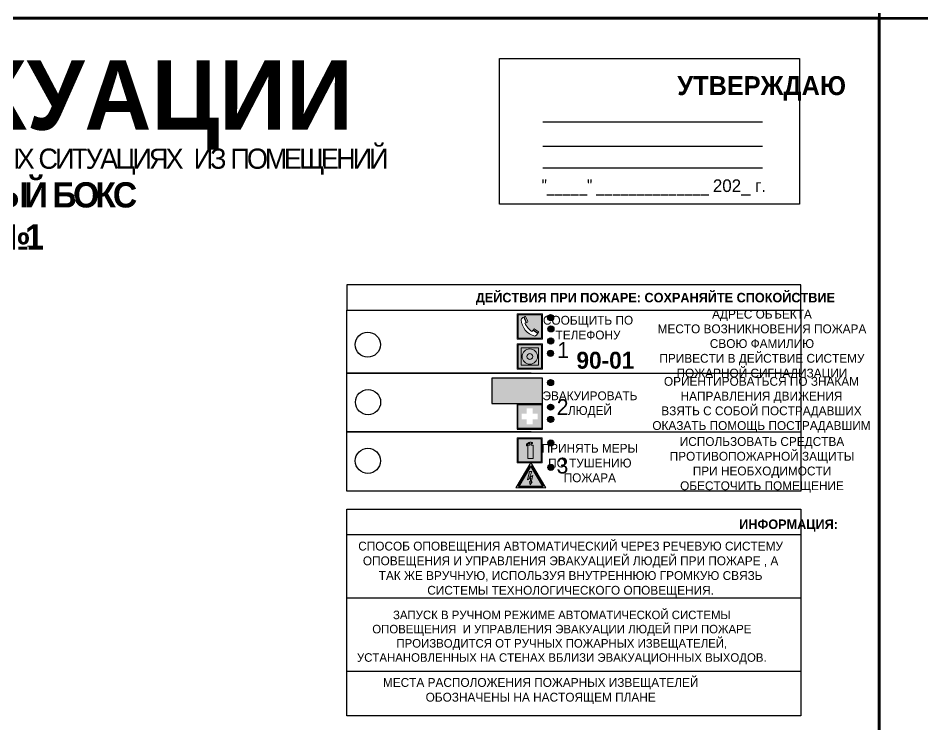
# Model space of a CAD drawing. Header units: millimetres. Extents: x 13810 to 67229, y 12374 to 21950.
# Drawn here: x 34635.7 to 34922.2, y 19654 to 19878 of the extents above; entities that cross this region are included whole.
import ezdxf

# ---------------------------------------------------------------- set-up
doc = ezdxf.new("R2010")
doc.units = ezdxf.units.MM
doc.styles.add('обычный', font='arial.ttf')

# ---------------------------------------------------------------- blocks, each defined once
blk = doc.blocks.new('A$C3E6D3DDE')
at = {"lineweight": 5}
h = blk.add_hatch(color=40, dxfattribs=at)
h.paths.add_polyline_path([(24.1, 1.45), (16.46, -11.35), (31.74, -11.35)])
h.paths.add_polyline_path([(24.09, -0.46), (30.03, -10.41), (18.14, -10.41)], flags=16)
h.paths.add_polyline_path([(24.54, -3.08), (23.41, -6.02), (25.13, -5.01), (24.33, -8.5), (24.82, -8.27), (23.79, -9.86), (23.4, -8.04), (23.8, -8.43), (24.04, -6.29), (22.39, -7.25), (23.44, -3.08)], flags=0)
h = blk.add_hatch(color=256, dxfattribs=at)
h.paths.add_polyline_path([(24.37, 0.03, 0.567511), (23.82, 0.03), (17.59, -10.4, 0.582454), (17.86, -10.88), (30.32, -10.88, 0.582149), (30.6, -10.4)])
h.paths.add_polyline_path([(24.09, -0.46), (18.14, -10.41), (30.03, -10.41)], flags=16)
h.paths.add_polyline_path([(24.54, -3.08), (23.41, -6.02), (25.13, -5.01), (24.33, -8.5), (24.82, -8.27), (23.79, -9.86), (23.4, -8.04), (23.8, -8.43), (24.04, -6.29), (22.39, -7.25), (23.44, -3.08)], flags=0)
h = blk.add_hatch(color=40, dxfattribs=at)
h.paths.add_polyline_path([(24.09, -0.46), (18.14, -10.41), (30.03, -10.41)])
h.paths.add_polyline_path([(24.82, -8.27), (23.79, -9.86), (23.4, -8.04), (23.8, -8.43), (24.04, -6.29), (22.39, -7.25), (23.44, -3.08), (24.54, -3.08), (23.41, -6.02), (25.13, -5.01), (24.33, -8.5)], flags=16)
at = {"color": 40, "lineweight": 5}
for p, q in [((16.46, -11.35), (24.1, 1.45)), ((24.1, 1.45), (31.74, -11.35))]:
    blk.add_line(p, q, dxfattribs=at)
at = {"lineweight": 5}
for p, q in [((17.59, -10.4), (23.82, 0.03)), ((24.37, 0.03), (30.6, -10.4)), ((18.14, -10.41), (24.09, -0.46)), ((23.44, -3.08), (22.39, -7.25)), ((23.41, -6.02), (24.54, -3.08)), ((24.54, -3.08), (23.44, -3.08)), ((24.09, -0.46), (30.03, -10.41)), ((22.39, -7.25), (24.04, -6.29)), ((23.8, -8.43), (23.4, -8.04)), ((23.4, -8.04), (23.79, -9.86)), ((25.13, -5.01), (23.41, -6.02)), ((23.79, -9.86), (24.82, -8.27)), ((24.04, -6.29), (23.8, -8.43)), ((24.33, -8.5), (25.13, -5.01)), ((24.82, -8.27), (24.33, -8.5)), ((17.86, -10.88), (30.32, -10.88)), ((18.14, -10.41), (30.03, -10.41))]:
    blk.add_line(p, q, dxfattribs=at)
at = {"color": 50, "lineweight": 5}
blk.add_line((31.74, -11.35), (16.46, -11.35), dxfattribs=at)
blk = doc.blocks.new('A$C456E1F9C')
at = {"lineweight": 5}
h = blk.add_hatch(color=242, dxfattribs=at)
h.paths.add_polyline_path([(0.51, -1.47), (0.51, -13.26), (12.29, -13.26), (12.29, -1.47)])
h.paths.add_polyline_path([(5.42, -4.95, -0.254479), (4.78, -5.4), (3.52, -2.53, -0.209735), (4.23, -2.4)], flags=16)
h.paths.add_polyline_path([(8.53, -8.6), (10.87, -10.17), (10.54, -10.76), (8.03, -9.13, -0.192251)], flags=16)
h.paths.add_polyline_path([(4.61, -5.49, 0.005518), (3.87, -5.72, 0.128647), (7.49, -10.01, 0.00809), (7.83, -9.33), (10.47, -10.97, -0.16736), (8.99, -12.25, -0.327862), (1.95, -3.95, -0.166952), (3.36, -2.62)], flags=16)
at = {"color": 242, "lineweight": 5}
for p, q in [((0, -13.77), (0, -0.97)), ((12.8, -0.97), (0, -0.97)), ((4.61, -5.49), (3.36, -2.62)), ((3.52, -2.53), (4.78, -5.4)), ((4.23, -2.4), (5.42, -4.95)), ((12.8, -13.77), (12.8, -0.97)), ((8.03, -9.13), (10.54, -10.76)), ((10.81, -10.12), (8.53, -8.6)), ((7.83, -9.33), (10.47, -10.97)), ((10.54, -10.76), (10.8, -10.3)), ((10.8, -10.3), (10.81, -10.12)), ((0, -13.77), (12.8, -13.77))]:
    blk.add_line(p, q, dxfattribs=at)
blk.add_lwpolyline([(0.51, -1.47), (12.29, -1.47), (12.29, -13.26), (0.51, -13.26)], close=True, dxfattribs=at)
for centre, radius, start, end in [((4.59, -5.34), 2.99, 114.2845, 152.1974), ((11.12, -3.31), 9.19, 183.9915, 256.6009), ((4.02, -3.27), 0.891, 76.3284, 123.7092), ((14.98, -39.1), 35.17, 107.1487, 108.4135), ((13.86, -0.94), 11.08, 205.5536, 234.8762), ((4.68, -4.59), 0.824, 276.9621, 334.0723), ((8.94, -9.5), 0.989, 114.4092, 157.9388), ((-13.31, 0.8), 23.44, 332.5487, 334.4027), ((7.87, -9.46), 3, 291.9291, 329.9329)]:
    blk.add_arc(centre, radius, start, end, dxfattribs=at)
blk = doc.blocks.new('A$C54414219')
at = {"true_color": 0xffffff}
h = blk.add_hatch(color=7, dxfattribs=at)
h.paths.add_polyline_path([(2.39, -9.45), (2.39, -18.3), (11.23, -18.3), (11.23, -9.45)], flags=0)
h.paths.add_polyline_path([(10.71, -13.87, -1), (2.92, -13.87, -1)], flags=0)
h.paths.add_polyline_path([(8.3, -13.87, -1), (5.33, -13.87, -1)], flags=0)
h.paths.add_polyline_path([(0.41, -7.47), (0.41, -20.27), (13.21, -20.27), (13.21, -7.47)])
h.paths.add_polyline_path([(0.92, -19.77), (12.71, -19.77), (12.71, -7.98), (0.92, -7.98)], flags=16)
h.paths.add_polyline_path([(11.23, -9.45), (11.23, -18.3), (2.39, -18.3), (2.39, -9.45)], flags=0)
at = {"lineweight": 5}
h = blk.add_hatch(color=242, dxfattribs=at)
h.paths.add_polyline_path([(12.71, -7.98), (0.92, -7.98), (0.92, -19.77), (12.71, -19.77)])
h.paths.add_polyline_path([(11.23, -18.3), (2.39, -18.3), (2.39, -9.45), (11.23, -9.45)], flags=16)
h.paths.add_polyline_path([(10.71, -13.87, -1), (2.92, -13.87, -1)], flags=0)
h.paths.add_polyline_path([(8.3, -13.87, -1), (5.33, -13.87, -1)], flags=0)
at = {"true_color": 0xffffff}
h = blk.add_hatch(color=7, dxfattribs=at)
h.paths.add_polyline_path([(2.39, -9.45), (2.39, -18.3), (11.23, -18.3), (11.23, -9.45)])
h.paths.add_polyline_path([(10.71, -13.87, -1), (2.92, -13.87, -1)], flags=16)
h.paths.add_polyline_path([(8.3, -13.87, -1), (5.33, -13.87, -1)], flags=0)
at = {"lineweight": 5}
h = blk.add_hatch(color=242, dxfattribs=at)
h.paths.add_polyline_path([(2.92, -13.87, 1), (10.71, -13.87, 1)])
h.paths.add_polyline_path([(8.3, -13.87, -1), (5.33, -13.87, -1)], flags=16)
at = {"color": 242, "lineweight": 5}
for p, q in [((0.41, -20.27), (0.41, -7.47)), ((0.41, -7.47), (13.21, -7.47)), ((0.41, -7.47), (13.21, -7.47)), ((13.21, -20.27), (13.21, -7.47)), ((0.41, -20.27), (13.21, -20.27))]:
    blk.add_line(p, q, dxfattribs=at)
for points in [[(0.92, -7.98), (12.71, -7.98), (12.71, -19.77), (0.92, -19.77)], [(2.39, -9.45), (11.23, -9.45), (11.23, -18.3), (2.39, -18.3)]]:
    blk.add_lwpolyline(points, close=True, dxfattribs=at)
for radius in [3.89, 1.49]:
    blk.add_circle((6.81, -13.87), radius, dxfattribs=at)
blk = doc.blocks.new('A$C32E8229D')
at = {"true_color": 0xffffff}
blk.add_hatch(color=7, dxfattribs=at).paths.add_polyline_path([(0, 0), (0, -8), (16, -8), (16, 0)])
h = blk.add_hatch(color=126)
h.paths.add_polyline_path([(0.2, -0.2), (15.8, -0.2), (15.8, -7.8), (0.2, -7.8)])
h.paths.add_polyline_path([(13.49, -2.05), (12.08, -2.05), (11.37, -2.63, 0.162397), (11.29, -2.84), (11.29, -3.63), (10.35, -3.63), (10.35, -4.05), (11.68, -4.05), (11.68, -3.48), (12.26, -4.28), (11.29, -5.1), (11.29, -6.78), (11.85, -6.78), (11.85, -5.44), (12.8, -4.64), (12.8, -5.94), (14.46, -5.94), (14.46, -5.39), (13.45, -5.39), (13.45, -3.97), (12.46, -2.59), (13.15, -2.59), (13.69, -3.34), (14.18, -3)], flags=16)
h.paths.add_polyline_path([(10.74, -1.82, 1), (11.8, -1.82, 1)], flags=16)
h.paths.add_polyline_path([(9.39, -3.59), (5.99, -3.59), (6.56, -3.03), (5.91, -3.03), (5.1, -3.83), (5.91, -4.64), (6.56, -4.64), (5.99, -4.09), (9.39, -4.09)], flags=16)
h.paths.add_polyline_path([(4.29, -1.08), (1.72, -1.08), (1.72, -6.6), (4.29, -6.6)], flags=16)
at = {"color": 126}
blk.add_lwpolyline([(16, -8), (0, -8), (0, 0), (16, 0)], close=True, dxfattribs=at)
blk = doc.blocks.new('A$C18900ED3')
h = blk.add_hatch(color=126)
h.paths.add_polyline_path([(-0.18, -0.18), (-7.02, -0.18), (-7.02, -7.02), (-0.18, -7.02)])
h.paths.add_polyline_path([(-5.89, -4.46), (-5.89, -2.77), (-4.46, -2.77), (-4.46, -1.31), (-2.77, -1.31), (-2.77, -2.77), (-1.33, -2.77), (-1.33, -4.46), (-2.77, -4.46), (-2.77, -5.89), (-4.46, -5.89), (-4.46, -4.46)], flags=16)
at = {"color": 126}
for p, q in [((-7.2, 0), (-7.2, -7.2)), ((0, 0), (-7.2, 0)), ((0, -7.2), (0, 0)), ((-7.02, -7.02), (-7.02, -0.18)), ((-7.02, -0.18), (-0.18, -0.18)), ((-0.18, -0.18), (-0.18, -7.02)), ((-7.2, -7.2), (0, -7.2)), ((-0.18, -7.02), (-7.02, -7.02))]:
    blk.add_line(p, q, dxfattribs=at)
blk = doc.blocks.new('A$C3AD82952')
at = {"true_color": 0xf5f5ff}
h = blk.add_hatch(color=7, dxfattribs=at)
h.dxf.hatch_style = 1
h.paths.add_polyline_path([(8.21, 8.73, 0.414214), (7.89, 9.05), (7.22, 9.05), (7.22, 9.92), (7.59, 9.92, 1), (7.57, 10.36), (7.22, 10.36), (7.22, 10.6), (6.43, 10.6), (6.43, 10.36), (6.01, 10.36), (4.74, 9.59), (4.74, 8.69), (4.98, 8.73), (4.98, 9.26), (6.12, 9.91), (6.43, 9.91), (6.43, 9.05), (5.76, 9.05, 0.414214), (5.44, 8.73), (5.44, 2.2), (8.21, 2.2)], flags=0)
h.paths.add_polyline_path([(12.8, 12.8), (0, 12.8), (0, 0), (12.8, 0)])
h.paths.add_polyline_path([(0.51, 12.29), (12.29, 12.29), (12.29, 0.51), (0.51, 0.51)], flags=16)
h.paths.add_polyline_path([(4.74, 9.59), (6.01, 10.36), (6.43, 10.36), (6.43, 10.6), (7.22, 10.6), (7.22, 10.36), (7.59, 10.36, -0.94586), (7.59, 9.92), (7.22, 9.92), (7.22, 9.05), (7.89, 9.05, -0.414214), (8.21, 8.73), (8.21, 2.2), (5.44, 2.2), (5.44, 8.73, -0.414214), (5.76, 9.05), (6.43, 9.05), (6.43, 9.91), (6.12, 9.91), (4.98, 9.26), (4.98, 8.73), (4.74, 8.69)], flags=0)
h = blk.add_hatch(color=242)
h.dxf.hatch_style = 1
h.paths.add_polyline_path([(12.29, 12.29), (0.51, 12.29), (0.51, 0.51), (12.29, 0.51)])
h.paths.add_polyline_path([(4.74, 8.69), (4.74, 9.59), (6.01, 10.36), (6.43, 10.36), (6.43, 10.6), (7.22, 10.6), (7.22, 10.36), (7.59, 10.36, -0.94586), (7.59, 9.92), (7.22, 9.92), (7.22, 9.05), (7.89, 9.05, -0.414214), (8.21, 8.73), (8.21, 2.2), (5.44, 2.2), (5.44, 8.73, -0.414214), (5.76, 9.05), (6.43, 9.05), (6.43, 9.91), (6.12, 9.91), (4.98, 9.26), (4.98, 8.73)], flags=16)
h = blk.add_hatch(color=7, dxfattribs=at)
h.dxf.hatch_style = 1
h.paths.add_polyline_path([(8.21, 8.73, 0.414214), (7.89, 9.05), (7.22, 9.05), (7.22, 9.92), (7.59, 9.92, 1), (7.57, 10.36), (7.22, 10.36), (7.22, 10.6), (6.43, 10.6), (6.43, 10.36), (6.01, 10.36), (4.74, 9.59), (4.74, 8.69), (4.98, 8.73), (4.98, 9.26), (6.12, 9.91), (6.43, 9.91), (6.43, 9.05), (5.76, 9.05, 0.414214), (5.44, 8.73), (5.44, 2.2), (8.21, 2.2)])
at = {"color": 242, "lineweight": 5}
for p, q in [((0, 0), (0, 12.8)), ((0, 12.8), (12.8, 12.8)), ((6.01, 10.36), (4.74, 9.59)), ((4.74, 9.59), (4.74, 8.69)), ((4.98, 9.26), (6.12, 9.91)), ((4.98, 8.73), (4.98, 9.26)), ((6.01, 10.36), (6.43, 10.36)), ((6.12, 9.91), (6.43, 9.91)), ((7.22, 10.6), (6.43, 10.6)), ((6.43, 10.6), (6.43, 10.36)), ((6.43, 9.91), (6.43, 9.05)), ((7.22, 10.36), (7.22, 10.6)), ((7.59, 10.36), (7.22, 10.36)), ((7.22, 9.05), (7.22, 9.92)), ((7.59, 9.92), (7.22, 9.92)), ((12.8, 0), (12.8, 12.8)), ((4.74, 8.69), (4.98, 8.73)), ((5.44, 2.2), (5.44, 8.73)), ((5.76, 9.05), (6.43, 9.05)), ((7.89, 9.05), (7.22, 9.05)), ((8.21, 2.2), (8.21, 8.73)), ((0, 0), (12.8, 0)), ((5.44, 2.2), (8.21, 2.2))]:
    blk.add_line(p, q, dxfattribs=at)
blk.add_lwpolyline([(0.51, 12.29), (12.29, 12.29), (12.29, 0.51), (0.51, 0.51)], close=True, dxfattribs=at)
for centre, radius, start, end in [((7.58, 10.14), 0.223, 273.1875, 86.8125), ((5.76, 8.73), 0.32, 90, 180), ((7.89, 8.73), 0.32, 0, 90)]:
    blk.add_arc(centre, radius, start, end, dxfattribs=at)

msp = doc.modelspace()

# ---------------------------------------------------------------- hatches: boundary and pattern name
at = {"lineweight": 0}
h = msp.add_hatch(color=256, dxfattribs=at)
h.dxf.hatch_style = 1
h.paths.add_polyline_path([(34803.32, 19783.08, 1), (34805.25, 19783.08, 1)])
h = msp.add_hatch(color=256, dxfattribs=at)
h.dxf.hatch_style = 1
h.paths.add_polyline_path([(34803.43, 19779.5, 1), (34805.36, 19779.5, 1)])
h = msp.add_hatch(color=256, dxfattribs=at)
h.dxf.hatch_style = 1
h.paths.add_polyline_path([(34803.39, 19775.69, 1), (34805.32, 19775.69, 1)])
h = msp.add_hatch(color=256, dxfattribs=at)
h.dxf.hatch_style = 1
h.paths.add_polyline_path([(34803.31, 19771.76, 1), (34805.24, 19771.76, 1)])
h = msp.add_hatch(color=256, dxfattribs=at)
h.dxf.hatch_style = 1
h.paths.add_polyline_path([(34803.32, 19762.49, 1), (34805.25, 19762.49, 1)])
h = msp.add_hatch(color=256, dxfattribs=at)
h.dxf.hatch_style = 1
h.paths.add_polyline_path([(34803.36, 19754.71, 1), (34805.29, 19754.71, 1)])
h = msp.add_hatch(color=256, dxfattribs=at)
h.dxf.hatch_style = 1
h.paths.add_polyline_path([(34803.35, 19750.81, 1), (34805.28, 19750.81, 1)])
h = msp.add_hatch(color=256, dxfattribs=at)
h.dxf.hatch_style = 1
h.paths.add_polyline_path([(34803.41, 19743.39, 1), (34805.34, 19743.39, 1)])
h = msp.add_hatch(color=256, dxfattribs=at)
h.dxf.hatch_style = 1
h.paths.add_polyline_path([(34803.41, 19735.62, 1), (34805.35, 19735.62, 1)])

# ---------------------------------------------------------------- linework, layer by layer
at = {"color": 2, "lineweight": 100}
for points in [[(34308.39, 20273), (34908.39, 20273), (34908.39, 19878), (34308.39, 19878)], [(34308.39, 19878), (34908.39, 19878), (34908.39, 19483), (34308.39, 19483)], [(34908.39, 19878), (35508.39, 19878), (35508.39, 19483), (34908.39, 19483)]]:
    msp.add_lwpolyline(points, close=True, dxfattribs=at)
for points in [[(34788.1, 19865.19), (34883.11, 19865.19), (34883.11, 19818.99), (34788.1, 19818.99)], [(34739.78, 19785.44), (34883.54, 19785.44), (34883.54, 19793.49), (34739.78, 19793.49)], [(34739.78, 19785.44), (34883.54, 19785.44), (34883.54, 19728.04), (34739.78, 19728.04)]]:
    msp.add_lwpolyline(points, close=True)
for points in [[(34801.85, 19845.15), (34871.38, 19845.15)], [(34801.85, 19837.39), (34871.38, 19837.39)], [(34801.85, 19830.6), (34871.38, 19830.6)], [(34798.19, 19765.44), (34739.78, 19765.44), (34883.54, 19765.44)], [(34798.19, 19746.87), (34739.78, 19746.87), (34883.54, 19746.87)]]:
    msp.add_lwpolyline(points)
at = {"color": 0}
msp.add_lwpolyline([(34739.78, 19722.38), (34883.54, 19722.38), (34883.54, 19656.93), (34739.78, 19656.93)], close=True, dxfattribs=at)
for points in [[(34739.78, 19714.33), (34883.54, 19714.33)], [(34739.78, 19694.33), (34883.54, 19694.33)], [(34739.78, 19671.08), (34883.54, 19671.08)]]:
    msp.add_lwpolyline(points, dxfattribs=at)
for centre, radius in [((34804.29, 19783.08), 0.966), ((34746.4, 19774.52), 3.98), ((34804.39, 19779.5), 0.966), ((34804.35, 19775.69), 0.966), ((34804.27, 19771.76), 0.966), ((34804.28, 19762.49), 0.966), ((34746.5, 19756.29), 3.98), ((34804.32, 19754.71), 0.966), ((34804.32, 19750.81), 0.966), ((34804.37, 19743.39), 0.966), ((34746.44, 19737.71), 3.98), ((34804.38, 19735.62), 0.966)]:
    msp.add_circle(centre, radius)

# ---------------------------------------------------------------- block references
for name, p, xscale, yscale, zscale in [('A$C456E1F9C', (34793.73, 19784.9), 0.625, 0.625, 0.625), ('A$C54414219', (34793.47, 19779.41), 0.625, 0.625, 0.625), ('A$C18900ED3', (34801.73, 19755.77), 1.111111111007631, 1.111111111007631, 1.111111111007631), ('A$C3AD82952', (34793.68, 19737.03), 0.625, 0.625, 0.625), ('A$C3E6D3DDE', (34782.97, 19736.22), 0.625, 0.625, 0.625)]:
    msp.add_blockref(name, p, dxfattribs=dict(xscale=xscale, yscale=yscale, zscale=zscale))
at = {"xscale": -1}
msp.add_blockref('A$C32E8229D', (34801.73, 19763.91), dxfattribs=at)

# ---------------------------------------------------------------- texts
at = {"lineweight": 0, "style": 'обычный'}
for s, insert, char_height, width, attachment_point in [('{\\fProxima Nova Rg|b1|i0|c204|p2;ПЛАН ЭВАКУАЦИИ}', (34464.51, 19864.63), 22, 493.8901, 1), ('\\pi-18,l18,t18;{\\fProxima Nova Rg|b1|i0|c204|p2;УТВЕРЖДАЮ\\H1.1997x; }', (34871.14, 19855.73), 6, 126.6484, 5), ('{\\fArial Narrow|b0|i0|c204|p34;"_____" ______________ \\fProxima Nova Rg|b0|i0|c204|p2;202_ г. }', (34837.01, 19824.31), 4, 78.6503, 5), ('{\\fProxima Nova Rg|b1|i0|c204|p2;ДЕЙСТВИЯ ПРИ ПОЖАРЕ: СОХРАНЯЙТЕ СПОКОЙСТВИЕ\\H1.6644x; }', (34837.49, 19788.99), 3, 175.1736, 5), ('{\\fProxima Nova Rg|b0|i0|c204|p2;СООБЩИТЬ ПО \\PТЕЛЕФОНУ}', (34816.16, 19779.89), 2.8, 126.6484, 5), ('\\pi-8.4,l8.4,t8.4;{\\fProxima Nova Rg|b0|i0|c204|p2;АДРЕС ОБЪЕКТА\\PМЕСТО ВОЗНИКНОВЕНИЯ ПОЖАРА \\PСВОЮ ФАМИЛИЮ\\PПРИВЕСТИ В ДЕЙСТВИЕ СИСТЕМУ \\PПОЖАРНОЙ СИГНАЛИЗАЦИИ}', (34871.24, 19774.45), 2.8, 126.6484, 5), ('{\\fProxima Nova Rg|b0|i0|c204|p2;1\\H1.1667x; }', (34808.26, 19772.82), 5, 126.6484, 5), ('{\\fProxima Nova Rg|b1|i0|c204|p2;\\H1.0714x;90-01\\fProxima Nova Rg|b0|i0|c204|p2;\\H0.93331x; \\H1.3449x; }', (34821.65, 19769.54), 5, 126.6484, 5), ('\\pi-8.4,l8.4,t8.4;{\\fProxima Nova Rg|b0|i0|c204|p2;ОРИЕНТИРОВАТЬСЯ ПО ЗНАКАМ \\PНАПРАВЛЕНИЯ ДВИЖЕНИЯ\\PВЗЯТЬ С СОБОЙ ПОСТРАДАВШИХ\\PОКАЗАТЬ ПОМОЩЬ ПОСТРАДАВШИМ}', (34871.09, 19755.48), 2.8, 126.6484, 5), ('{\\fProxima Nova Rg|b0|i0|c204|p2;ЭВАКУИРОВАТЬ \\PЛЮДЕЙ}', (34816.77, 19755.57), 2.8, 126.6484, 5), ('{\\fProxima Nova Rg|b0|i0|c204|p2;2\\H1.1967x; }', (34808.11, 19754.74), 5, 126.6484, 5), ('\\pi-8.4,l8.4,t8.4;{\\fProxima Nova Rg|b0|i0|c204|p2;ИСПОЛЬЗОВАТЬ СРЕДСТВА \\PПРОТИВОПОЖАРНОЙ ЗАЩИТЫ \\PПРИ НЕОБХОДИМОСТИ \\PОБЕСТОЧИТЬ ПОМЕЩЕНИЕ}', (34871.25, 19736.41), 2.8, 126.6484, 5), ('{\\fProxima Nova Rg|b0|i0|c204|p2;ПРИНЯТЬ МЕРЫ \\PПО ТУШЕНИЮ \\PПОЖАРА}', (34816.73, 19736.99), 2.8, 126.6484, 5), ('{\\fProxima Nova Rg|b0|i0|c204|p2;3\\H1.1967x; }', (34808.05, 19736.16), 5, 126.6484, 5), ('{\\fProxima Nova Rg|b1|i0|c204|p2;ИНФОРМАЦИЯ:\\H1.1997x; }', (34879.68, 19717.18), 3, 175.1736, 5), ('{\\fProxima Nova Rg|b0|i0|c204|p2;СПОСОБ ОПОВЕЩЕНИЯ АВТОМАТИЧЕСКИЙ ЧЕРЕЗ РЕЧЕВУЮ СИСТЕМУ ОПОВЕЩЕНИЯ И УПРАВЛЕНИЯ ЭВАКУАЦИЕЙ ЛЮДЕЙ ПРИ ПОЖАРЕ , А ТАК ЖЕ ВРУЧНУЮ, ИСПОЛЬЗУЯ ВНУТРЕННЮЮ ГРОМКУЮ СВЯЗЬ СИСТЕМЫ ТЕХНОЛОГИЧЕСКОГО ОПОВЕЩЕНИЯ.}', (34810.64, 19703.28), 2.8, 137.0334, 5), ('{\\fProxima Nova Rg|b0|i0|c204|p2;\\P\\pt8.1;ЗАПУСК В РУЧНОМ РЕЖИМЕ АВТОМАТИЧЕСКОЙ СИСТЕМЫ ОПОВЕЩЕНИЯ  И УПРАВЛЕНИЯ ЭВАКУАЦИИ ЛЮДЕЙ ПРИ ПОЖАРЕ ПРОИЗВОДИТСЯ ОТ РУЧНЫХ ПОЖАРНЫХ ИЗВЕЩАТЕЛЕЙ, УСТАНАНОВЛЕННЫХ НА СТЕНАХ ВБЛИЗИ ЭВАКУАЦИОННЫХ ВЫХОДОВ. }', (34807.85, 19683.99), 2.7, 131.4512, 5), ('\\pt8.4;{\\fProxima Nova Rg|b0|i0|c204|p2;\\PМЕСТА РАСПОЛОЖЕНИЯ ПОЖАРНЫХ ИЗВЕЩАТЕЛЕЙ ОБОЗНАЧЕНЫ НА НАСТОЯЩЕМ ПЛАНЕ}', (34801.16, 19667.07), 2.8, 118.5618, 5)]:
    msp.add_mtext(s, dxfattribs=dict(at, insert=insert, char_height=char_height, width=width, attachment_point=attachment_point))
at = {"color": 0, "lineweight": 0, "insert": (34614.61, 19831.26), "char_height": 8, "width": 449.2158, "attachment_point": 5, "style": 'обычный'}
msp.add_mtext('{\\fArial Black|b1|i0|c204|p34;\\H2x;\\T0.85;  \\fArial Narrow|b0|i0|c204|p34;\\H0.8x;\\W0.9;\\P\\fProxima Nova Rg|b0|i0|c204|p2;\\H0.5x;\\W1;\\C256;ПРИ ПОЖАРЕ  ИЛИ ДРУГИХ ЧРЕЗВЫЧАЙНЫХ СИТУАЦИЯХ  ИЗ ПОМЕЩЕНИЙ \\fProxima Nova Rg|b1|i0|c204|p2;\\H1.25x;\\PЦМТО: ГАРАЖНЫЙ БОКС\\PВОРОТА №1}', dxfattribs=at)

doc.saveas('drawing.dxf')
